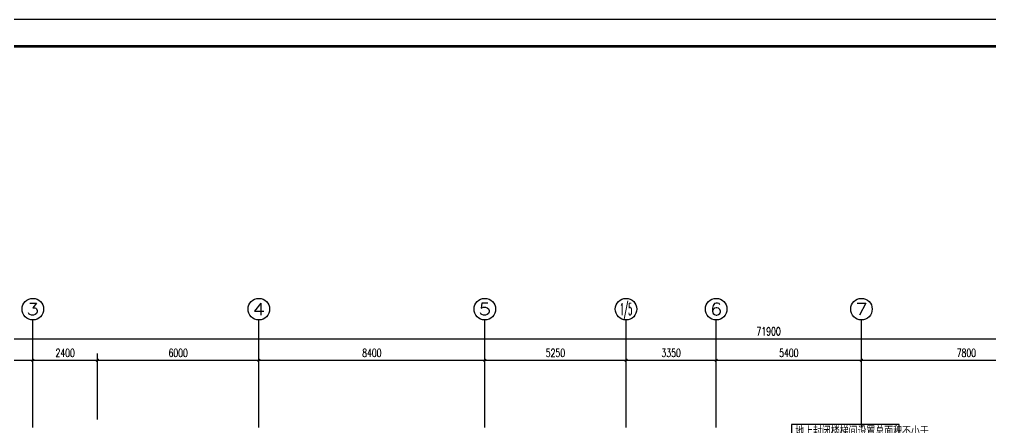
# Model space of a CAD drawing. Extents: x 1247970 to 1725648, y 860327 to 1277876.
# Drawn here: x 1301288 to 1337388, y 1079348 to 1094510 of the extents above; entities that cross this region are included whole.
import ezdxf
from ezdxf.enums import TextEntityAlignment as Align

# ---------------------------------------------------------------- set-up
doc = ezdxf.new("R2010")
doc.units = 0
doc.header["$LTSCALE"] = 1000
doc.header["$MEASUREMENT"] = 0
doc.layers.get('0').update_dxf_attribs({"color": 254})
for name, color, linetype in [('AXIS', 254, 'Continuous'), ('AXIS_TEXT', 7, 'Continuous'), ('C-AXIS(轴号)', 254, 'Continuous'), ('C-AXIS-T(字)', 254, 'Continuous'), ('H-P-BZ', 3, 'Continuous'), ('图框', 140, 'Continuous')]:
    doc.layers.add(name, color=color, linetype=linetype)
doc.styles.add('_TCH_AXIS', font='COMPLEX', dxfattribs={"bigfont": 'GBCBIG'})
doc.styles.add('_TCH_DIM_T3', font='SIMPLEX.shx', dxfattribs={"width": 0.705882, "bigfont": 'GBCBIG.shx'})
doc.styles.add('COMPLEX', font='COMPLEX')
doc.styles.add('HZTXT', font='tssdeng.shx', dxfattribs={"width": 0.7, "bigfont": 'hztxt.shx'})
doc.dimstyles.new('_TCH_ARCH&&100', dxfattribs={"dimtxt": 297.5, "dimasz": 100, "dimexe": 250, "dimexo": 300, "dimgap": 126.25, "dimtad": 1, "dimdec": 0, "dimzin": 0, "dimdsep": 46, "dimtxsty": '_TCH_DIM_T3', "dimblk": 'ARCHTICK', "dimcen": 0.09, "dimclrt": 256, "dimazin": 2, "dimtfac": 1, "dimtdec": 0, "dimtix": 1, "dimtmove": 2, "dimatfit": 3, "dimfxl": 0, "dimtolj": 1, "dimtzin": 0, "dimarcsym": 0})

# ---------------------------------------------------------------- blocks, each defined once
blk = doc.blocks.new('_ArchTick')
at = {"color": 0, "linetype": 'ByBlock', "const_width": 0.4}
blk.add_lwpolyline([(-0.5, -0.5), (0.5, 0.5)], dxfattribs=at)
blk = doc.blocks.new('*D116')
at = {"layer": 'AXIS', "color": 0, "lineweight": -2, "transparency": 16777216}
for p, q in [((1293188, 1079648), (1293188, 1082898)), ((1293188, 1082648), (1365088, 1082648)), ((1365088, 1079648), (1365088, 1082898))]:
    blk.add_line(p, q, dxfattribs=at)
at = {"layer": 'Defpoints', "color": 0, "transparency": 16777216}
for p in [(1365088, 1082648), (1293188, 1079348), (1365088, 1079348)]:
    blk.add_point(p, dxfattribs=at)
at = {"layer": 'AXIS', "color": 0, "lineweight": -2, "transparency": 16777216, "xscale": 100, "yscale": 100, "zscale": 100, "rotation": 180}
blk.add_blockref('_ArchTick', (1293188, 1082648), dxfattribs=at)
at = {"layer": 'AXIS', "color": 0, "lineweight": -2, "transparency": 16777216, "xscale": 100, "yscale": 100, "zscale": 100}
blk.add_blockref('_ArchTick', (1365088, 1082648), dxfattribs=at)
at = {"layer": 'AXIS', "transparency": 16777216, "insert": (1329138, 1082923), "char_height": 297.5, "attachment_point": 5, "style": '_TCH_DIM_T3'}
blk.add_mtext('\\A1;71900', dxfattribs=at)
blk = doc.blocks.new('*D120')
at = {"layer": 'AXIS', "color": 0, "lineweight": -2, "transparency": 16777216}
for p, q in [((1296538, 1079648), (1296538, 1082098)), ((1301788, 1079648), (1301788, 1082098)), ((1296538, 1081848), (1301788, 1081848))]:
    blk.add_line(p, q, dxfattribs=at)
at = {"layer": 'Defpoints', "color": 0, "transparency": 16777216}
for p in [(1301788, 1081848), (1296538, 1079348), (1301788, 1079348)]:
    blk.add_point(p, dxfattribs=at)
at = {"layer": 'AXIS', "color": 0, "lineweight": -2, "transparency": 16777216, "xscale": 100, "yscale": 100, "zscale": 100, "rotation": 180}
blk.add_blockref('_ArchTick', (1296538, 1081848), dxfattribs=at)
at = {"layer": 'AXIS', "color": 0, "lineweight": -2, "transparency": 16777216, "xscale": 100, "yscale": 100, "zscale": 100}
blk.add_blockref('_ArchTick', (1301788, 1081848), dxfattribs=at)
at = {"layer": 'AXIS', "transparency": 16777216, "insert": (1299163, 1082123), "char_height": 297.5, "attachment_point": 5, "style": '_TCH_DIM_T3'}
blk.add_mtext('\\A1;5250', dxfattribs=at)
blk = doc.blocks.new('*D121')
at = {"layer": 'AXIS', "color": 0, "lineweight": -2, "transparency": 16777216}
for p, q in [((1301788, 1079648), (1301788, 1082098)), ((1304188, 1079648), (1304188, 1082098)), ((1301788, 1081848), (1304188, 1081848))]:
    blk.add_line(p, q, dxfattribs=at)
at = {"layer": 'Defpoints', "color": 0, "transparency": 16777216}
for p in [(1304188, 1081848), (1301788, 1079348), (1304188, 1079348)]:
    blk.add_point(p, dxfattribs=at)
at = {"layer": 'AXIS', "color": 0, "lineweight": -2, "transparency": 16777216, "xscale": 100, "yscale": 100, "zscale": 100, "rotation": 180}
blk.add_blockref('_ArchTick', (1301788, 1081848), dxfattribs=at)
at = {"layer": 'AXIS', "color": 0, "lineweight": -2, "transparency": 16777216, "xscale": 100, "yscale": 100, "zscale": 100}
blk.add_blockref('_ArchTick', (1304188, 1081848), dxfattribs=at)
at = {"layer": 'AXIS', "transparency": 16777216, "insert": (1302988, 1082123), "char_height": 297.5, "attachment_point": 5, "style": '_TCH_DIM_T3'}
blk.add_mtext('\\A1;2400', dxfattribs=at)
blk = doc.blocks.new('*D122')
at = {"layer": 'AXIS', "color": 0, "lineweight": -2, "transparency": 16777216}
for p, q in [((1304188, 1079648), (1304188, 1082098)), ((1310188, 1079648), (1310188, 1082098)), ((1304188, 1081848), (1310188, 1081848))]:
    blk.add_line(p, q, dxfattribs=at)
at = {"layer": 'Defpoints', "color": 0, "transparency": 16777216}
for p in [(1310188, 1081848), (1304188, 1079348), (1310188, 1079348)]:
    blk.add_point(p, dxfattribs=at)
at = {"layer": 'AXIS', "color": 0, "lineweight": -2, "transparency": 16777216, "xscale": 100, "yscale": 100, "zscale": 100, "rotation": 180}
blk.add_blockref('_ArchTick', (1304188, 1081848), dxfattribs=at)
at = {"layer": 'AXIS', "color": 0, "lineweight": -2, "transparency": 16777216, "xscale": 100, "yscale": 100, "zscale": 100}
blk.add_blockref('_ArchTick', (1310188, 1081848), dxfattribs=at)
at = {"layer": 'AXIS', "transparency": 16777216, "insert": (1307188, 1082123), "char_height": 297.5, "attachment_point": 5, "style": '_TCH_DIM_T3'}
blk.add_mtext('\\A1;6000', dxfattribs=at)
blk = doc.blocks.new('*D123')
at = {"layer": 'AXIS', "color": 0, "lineweight": -2, "transparency": 16777216}
for p, q in [((1310188, 1079648), (1310188, 1082098)), ((1318588, 1079648), (1318588, 1082098)), ((1310188, 1081848), (1318588, 1081848))]:
    blk.add_line(p, q, dxfattribs=at)
at = {"layer": 'Defpoints', "color": 0, "transparency": 16777216}
for p in [(1318588, 1081848), (1310188, 1079348), (1318588, 1079348)]:
    blk.add_point(p, dxfattribs=at)
at = {"layer": 'AXIS', "color": 0, "lineweight": -2, "transparency": 16777216, "xscale": 100, "yscale": 100, "zscale": 100, "rotation": 180}
blk.add_blockref('_ArchTick', (1310188, 1081848), dxfattribs=at)
at = {"layer": 'AXIS', "color": 0, "lineweight": -2, "transparency": 16777216, "xscale": 100, "yscale": 100, "zscale": 100}
blk.add_blockref('_ArchTick', (1318588, 1081848), dxfattribs=at)
at = {"layer": 'AXIS', "transparency": 16777216, "insert": (1314388, 1082123), "char_height": 297.5, "attachment_point": 5, "style": '_TCH_DIM_T3'}
blk.add_mtext('\\A1;8400', dxfattribs=at)
blk = doc.blocks.new('*D124')
at = {"layer": 'AXIS', "color": 0, "lineweight": -2, "transparency": 16777216}
for p, q in [((1318588, 1079648), (1318588, 1082098)), ((1323838, 1079648), (1323838, 1082098)), ((1318588, 1081848), (1323838, 1081848))]:
    blk.add_line(p, q, dxfattribs=at)
at = {"layer": 'Defpoints', "color": 0, "transparency": 16777216}
for p in [(1323838, 1081848), (1318588, 1079348), (1323838, 1079348)]:
    blk.add_point(p, dxfattribs=at)
at = {"layer": 'AXIS', "color": 0, "lineweight": -2, "transparency": 16777216, "xscale": 100, "yscale": 100, "zscale": 100, "rotation": 180}
blk.add_blockref('_ArchTick', (1318588, 1081848), dxfattribs=at)
at = {"layer": 'AXIS', "color": 0, "lineweight": -2, "transparency": 16777216, "xscale": 100, "yscale": 100, "zscale": 100}
blk.add_blockref('_ArchTick', (1323838, 1081848), dxfattribs=at)
at = {"layer": 'AXIS', "transparency": 16777216, "insert": (1321213, 1082123), "char_height": 297.5, "attachment_point": 5, "style": '_TCH_DIM_T3'}
blk.add_mtext('\\A1;5250', dxfattribs=at)
blk = doc.blocks.new('*D125')
at = {"layer": 'AXIS', "color": 0, "lineweight": -2, "transparency": 16777216}
for p, q in [((1323838, 1079648), (1323838, 1082098)), ((1327188, 1079648), (1327188, 1082098)), ((1323838, 1081848), (1327188, 1081848))]:
    blk.add_line(p, q, dxfattribs=at)
at = {"layer": 'Defpoints', "color": 0, "transparency": 16777216}
for p in [(1327188, 1081848), (1323838, 1079348), (1327188, 1079348)]:
    blk.add_point(p, dxfattribs=at)
at = {"layer": 'AXIS', "color": 0, "lineweight": -2, "transparency": 16777216, "xscale": 100, "yscale": 100, "zscale": 100, "rotation": 180}
blk.add_blockref('_ArchTick', (1323838, 1081848), dxfattribs=at)
at = {"layer": 'AXIS', "color": 0, "lineweight": -2, "transparency": 16777216, "xscale": 100, "yscale": 100, "zscale": 100}
blk.add_blockref('_ArchTick', (1327188, 1081848), dxfattribs=at)
at = {"layer": 'AXIS', "transparency": 16777216, "insert": (1325513, 1082123), "char_height": 297.5, "attachment_point": 5, "style": '_TCH_DIM_T3'}
blk.add_mtext('\\A1;3350', dxfattribs=at)
blk = doc.blocks.new('*D126')
at = {"layer": 'AXIS', "color": 0, "lineweight": -2, "transparency": 16777216}
for p, q in [((1327188, 1079648), (1327188, 1082098)), ((1332588, 1079648), (1332588, 1082098)), ((1327188, 1081848), (1332588, 1081848))]:
    blk.add_line(p, q, dxfattribs=at)
at = {"layer": 'Defpoints', "color": 0, "transparency": 16777216}
for p in [(1332588, 1081848), (1327188, 1079348), (1332588, 1079348)]:
    blk.add_point(p, dxfattribs=at)
at = {"layer": 'AXIS', "color": 0, "lineweight": -2, "transparency": 16777216, "xscale": 100, "yscale": 100, "zscale": 100, "rotation": 180}
blk.add_blockref('_ArchTick', (1327188, 1081848), dxfattribs=at)
at = {"layer": 'AXIS', "color": 0, "lineweight": -2, "transparency": 16777216, "xscale": 100, "yscale": 100, "zscale": 100}
blk.add_blockref('_ArchTick', (1332588, 1081848), dxfattribs=at)
at = {"layer": 'AXIS', "transparency": 16777216, "insert": (1329888, 1082123), "char_height": 297.5, "attachment_point": 5, "style": '_TCH_DIM_T3'}
blk.add_mtext('\\A1;5400', dxfattribs=at)
blk = doc.blocks.new('*D127')
at = {"layer": 'AXIS', "color": 0, "lineweight": -2, "transparency": 16777216}
for p, q in [((1332588, 1079648), (1332588, 1082098)), ((1340388, 1079648), (1340388, 1082098)), ((1332588, 1081848), (1340388, 1081848))]:
    blk.add_line(p, q, dxfattribs=at)
at = {"layer": 'Defpoints', "color": 0, "transparency": 16777216}
for p in [(1340388, 1081848), (1332588, 1079348), (1340388, 1079348)]:
    blk.add_point(p, dxfattribs=at)
at = {"layer": 'AXIS', "color": 0, "lineweight": -2, "transparency": 16777216, "xscale": 100, "yscale": 100, "zscale": 100, "rotation": 180}
blk.add_blockref('_ArchTick', (1332588, 1081848), dxfattribs=at)
at = {"layer": 'AXIS', "color": 0, "lineweight": -2, "transparency": 16777216, "xscale": 100, "yscale": 100, "zscale": 100}
blk.add_blockref('_ArchTick', (1340388, 1081848), dxfattribs=at)
at = {"layer": 'AXIS', "transparency": 16777216, "insert": (1336488, 1082123), "char_height": 297.5, "attachment_point": 5, "style": '_TCH_DIM_T3'}
blk.add_mtext('\\A1;7800', dxfattribs=at)
blk = doc.blocks.new('_AXISO')
blk.add_circle((0, 0), 0.5)
at = {"layer": 'AXIS_TEXT', "style": 'COMPLEX', "width": 1.041667}
blk.add_attdef('A', text='', height=0.56, dxfattribs=at).set_placement((-0.25, -0.28), (0.25, -0.28), align=Align.FIT)

msp = doc.modelspace()

# ---------------------------------------------------------------- linework, layer by layer
at = {"layer": 'C-AXIS(轴号)'}
for p, q in [((1301787.7, 1079347.8), (1301787.7, 1083347.8)), ((1310187.7, 1079347.8), (1310187.7, 1083347.8)), ((1318587.7, 1079347.8), (1318587.7, 1083347.8)), ((1323837.7, 1079347.8), (1323837.7, 1083347.8)), ((1327187.7, 1079347.8), (1327187.7, 1083347.8)), ((1332587.7, 1079347.8), (1332587.7, 1083347.8))]:
    msp.add_line(p, q, dxfattribs=at)
at = {"layer": 'H-P-BZ', "lineweight": -2}
msp.add_lwpolyline([(1329987, 1077467.3), (1333987, 1077467.3), (1333987, 1079467.3), (1329987, 1079467.3)], close=True, dxfattribs=at)
at = {"layer": '图框'}
msp.add_lwpolyline([(1278969.8, 1035110.3), (1384069.8, 1035110.3), (1384069.8, 1094510.3), (1278969.8, 1094510.3)], close=True, dxfattribs=at)
at = {"layer": '图框', "const_width": 100}
msp.add_lwpolyline([(1281469.8, 1036110.3), (1383069.8, 1036110.3), (1383069.8, 1093510.3), (1281469.8, 1093510.3)], close=True, dxfattribs=at)

# ---------------------------------------------------------------- block references
at = {"layer": 'C-AXIS(轴号)'}
ref = msp.add_blockref('_AXISO', (1301787.7, 1083747.8), dxfattribs=dict(at, xscale=800, yscale=800, zscale=800))
ref.add_attrib('A', '3', dxfattribs={"layer": 'C-AXIS-T(字)', "height": 452.5, "style": '_TCH_AXIS', "width": 1.5}).set_placement((1301561.4, 1083521.5), (1302014, 1083521.5), align=Align.FIT)
ref = msp.add_blockref('_AXISO', (1310187.7, 1083747.8), dxfattribs=dict(at, xscale=800, yscale=800, zscale=800))
ref.add_attrib('A', '4', dxfattribs={"layer": 'C-AXIS-T(字)', "height": 452.5, "style": '_TCH_AXIS', "width": 1.3125}).set_placement((1309961.4, 1083521.5), (1310414, 1083521.5), align=Align.FIT)
ref = msp.add_blockref('_AXISO', (1318587.7, 1083747.8), dxfattribs=dict(at, xscale=800, yscale=800, zscale=800))
ref.add_attrib('A', '5', dxfattribs={"layer": 'C-AXIS-T(字)', "height": 452.5, "style": '_TCH_AXIS', "width": 1.5}).set_placement((1318361.4, 1083521.5), (1318814, 1083521.5), align=Align.FIT)
ref = msp.add_blockref('_AXISO', (1323837.7, 1083747.8), dxfattribs=dict(at, xscale=800, yscale=800, zscale=800))
ref.add_attrib('A', '1/5', dxfattribs={"layer": 'C-AXIS-T(字)', "height": 452.55, "style": '_TCH_AXIS', "width": 0.411765}).set_placement((1323611.4, 1083521.5), (1324064, 1083521.5), align=Align.FIT)
ref = msp.add_blockref('_AXISO', (1327187.7, 1083747.8), dxfattribs=dict(at, xscale=800, yscale=800, zscale=800))
ref.add_attrib('A', '6', dxfattribs={"layer": 'C-AXIS-T(字)', "height": 452.5, "style": '_TCH_AXIS', "width": 1.5}).set_placement((1326961.4, 1083521.5), (1327414, 1083521.5), align=Align.FIT)
ref = msp.add_blockref('_AXISO', (1332587.7, 1083747.8), dxfattribs=dict(at, xscale=800, yscale=800, zscale=800))
ref.add_attrib('A', '7', dxfattribs={"layer": 'C-AXIS-T(字)', "height": 452.5, "style": '_TCH_AXIS', "width": 1.5}).set_placement((1332361.4, 1083521.5), (1332814, 1083521.5), align=Align.FIT)

# ---------------------------------------------------------------- texts
at = {"layer": 'H-P-BZ', "color": 7, "style": 'HZTXT', "width": 0.7}
msp.add_text('地上封闭楼梯间设置总面积不小于', height=350, dxfattribs=at).set_placement((1330127, 1079027.3))

# ---------------------------------------------------------------- dimensions: what is measured, and where the dimension line sits
at = {"layer": 'AXIS'}
for p1, p2, distance, text, picture, middle in [((1293187.7, 1079347.8), (1365087.7, 1079347.8), 3300, '71900', '*D116', (1329137.7, 1082922.8)), ((1296537.7, 1079347.8), (1301787.7, 1079347.8), 2500, '5250', '*D120', (1299162.7, 1082122.8)), ((1301787.7, 1079347.8), (1304187.7, 1079347.8), 2500, '2400', '*D121', (1302987.7, 1082122.8)), ((1304187.7, 1079347.8), (1310187.7, 1079347.8), 2500, '6000', '*D122', (1307187.7, 1082122.8)), ((1310187.7, 1079347.8), (1318587.7, 1079347.8), 2500, '8400', '*D123', (1314387.7, 1082122.8)), ((1318587.7, 1079347.8), (1323837.7, 1079347.8), 2500, '5250', '*D124', (1321212.7, 1082122.8)), ((1323837.7, 1079347.8), (1327187.7, 1079347.8), 2500, '3350', '*D125', (1325512.7, 1082122.8)), ((1327187.7, 1079347.8), (1332587.7, 1079347.8), 2500, '5400', '*D126', (1329887.7, 1082122.8)), ((1332587.7, 1079347.8), (1340387.7, 1079347.8), 2500, '7800', '*D127', (1336487.7, 1082122.8))]:
    dim = msp.add_aligned_dim(p1=p1, p2=p2, distance=distance, text=text, dimstyle='_TCH_ARCH&&100', dxfattribs=at)
    dim.commit()
    dim.dimension.update_dxf_attribs({"geometry": picture, "text_midpoint": middle})

doc.saveas('drawing.dxf')
